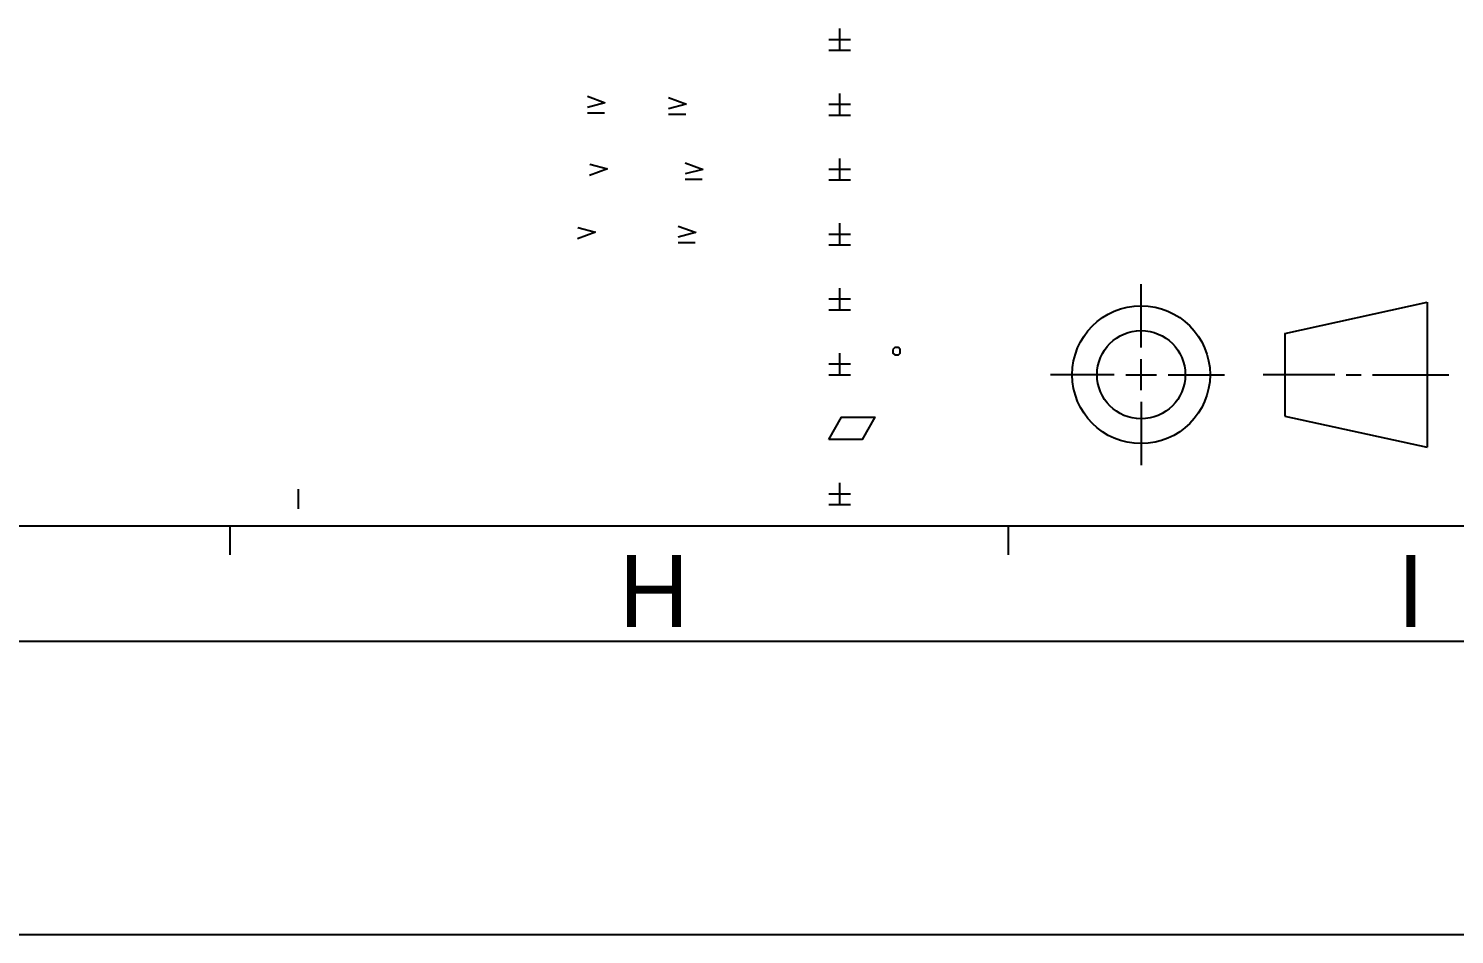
# Model space of a CAD drawing. Header units: millimetres. Extents: x 0 to 594, y 0 to 420.
# Drawn here: x 390.4 to 489.4, y 0 to 62.8 of the extents above; entities that cross this region are included whole.
import ezdxf

# ---------------------------------------------------------------- set-up
doc = ezdxf.new("R2010")
doc.units = ezdxf.units.MM
doc.header["$LTSCALE"] = 32.67
doc.layers.get('0').update_dxf_attribs({"linetype": 'CONTINUOUS'})
doc.styles.add('TEXTSTYLE_2', font='txt')

# ---------------------------------------------------------------- blocks, each defined once
blk = doc.blocks.new('SYM301_BL0', base_point=(436.139, 48.548))
at = {"color": 7, "linetype": 'CONTINUOUS'}
for p, q in [((435.519, 49.119), (436.759, 48.657)), ((436.734, 48.657), (435.519, 48.341)), ((435.519, 47.977), (436.71, 47.977))]:
    blk.add_line(p, q, dxfattribs=at)
blk = doc.blocks.new('SYM301_BL1', base_point=(436.625, 52.937))
at = {"color": 7, "linetype": 'CONTINUOUS'}
for p, q in [((436.005, 53.508), (437.245, 53.046)), ((437.22, 53.046), (436.005, 52.73)), ((436.005, 52.366), (437.196, 52.366))]:
    blk.add_line(p, q, dxfattribs=at)
blk = doc.blocks.new('SYM301_BL2', base_point=(435.478, 57.447))
at = {"color": 7, "linetype": 'CONTINUOUS'}
for p, q in [((434.858, 58.018), (436.097, 57.557)), ((436.073, 57.557), (434.858, 57.241)), ((434.858, 56.876), (436.049, 56.876))]:
    blk.add_line(p, q, dxfattribs=at)
blk = doc.blocks.new('SYM001_BL3', base_point=(429.158, 48.619))
at = {"color": 7, "linetype": 'CONTINUOUS'}
for p, q in [((429.778, 48.692), (428.539, 48.23)), ((428.563, 49.008), (429.778, 48.692))]:
    blk.add_line(p, q, dxfattribs=at)
blk = doc.blocks.new('SYM001_BL4', base_point=(429.998, 53.006))
at = {"color": 7, "linetype": 'CONTINUOUS'}
for p, q in [((430.617, 53.079), (429.378, 52.617)), ((429.402, 53.395), (430.617, 53.079))]:
    blk.add_line(p, q, dxfattribs=at)
blk = doc.blocks.new('SYM301_BL5', base_point=(429.845, 57.546))
at = {"color": 7, "linetype": 'CONTINUOUS'}
for p, q in [((429.225, 58.117), (430.465, 57.655)), ((430.441, 57.655), (429.225, 57.339)), ((429.225, 56.975), (430.416, 56.975))]:
    blk.add_line(p, q, dxfattribs=at)

msp = doc.modelspace()

# ---------------------------------------------------------------- linework, layer by layer
at = {"color": 7, "linetype": 'CONTINUOUS'}
for p, q in [((446.722, 62.809), (446.722, 61.309)), ((445.972, 62.059), (447.472, 62.059)), ((445.972, 61.309), (447.472, 61.309)), ((445.972, 57.559), (447.472, 57.559)), ((446.722, 58.309), (446.722, 56.809)), ((445.972, 56.809), (447.472, 56.809)), ((446.722, 53.809), (446.722, 52.309)), ((445.972, 53.059), (447.472, 53.059)), ((445.972, 52.309), (447.472, 52.309)), ((445.972, 48.559), (447.472, 48.559)), ((446.722, 49.309), (446.722, 47.809)), ((445.972, 47.809), (447.472, 47.809)), ((446.722, 44.809), (446.722, 43.309)), ((467.643, 40.69), (467.643, 45.091)), ((445.972, 44.059), (447.472, 44.059)), ((477.615, 41.675), (487.494, 43.832)), ((487.494, 43.832), (487.494, 33.786)), ((445.972, 43.309), (447.472, 43.309)), ((477.615, 41.675), (477.615, 35.943)), ((446.722, 40.309), (446.722, 38.809)), ((467.643, 37.74), (467.643, 39.879)), ((445.972, 39.559), (447.472, 39.559)), ((445.972, 38.809), (447.472, 38.809)), ((465.761, 38.809), (461.361, 38.809)), ((466.573, 38.809), (468.712, 38.809)), ((469.524, 38.809), (473.424, 38.809)), ((481.077, 38.809), (476.115, 38.809)), ((481.875, 38.809), (482.903, 38.809)), ((483.701, 38.809), (488.994, 38.809)), ((467.643, 36.928), (467.643, 32.528)), ((477.615, 35.943), (487.494, 33.786)), ((409.176, 29.52), (409.176, 30.871)), ((446.722, 31.309), (446.722, 29.809)), ((445.972, 30.559), (447.472, 30.559)), ((445.972, 29.809), (447.472, 29.809)), ((564.922, 28.309), (26.422, 28.309)), ((404.422, 28.309), (404.422, 26.309)), ((458.422, 28.309), (458.422, 26.309)), ((571.422, 20.309), (20.422, 20.309)), ((0, 0), (594, 0))]:
    msp.add_line(p, q, dxfattribs=at)
for points in [[(450.422, 40.559), (450.422, 40.309), (450.547, 40.184), (450.797, 40.184), (450.922, 40.309), (450.922, 40.559), (450.797, 40.684), (450.547, 40.684), (450.422, 40.559)], [(445.972, 34.309), (446.847, 35.872), (449.159, 35.872), (448.284, 34.309), (445.972, 34.309)]]:
    msp.add_lwpolyline(points, dxfattribs=at)
for radius in [4.781, 3.061]:
    msp.add_circle((467.643, 38.809), radius, dxfattribs=at)

# ---------------------------------------------------------------- block references
for name, p in [('SYM301_BL5', (429.845, 57.546)), ('SYM301_BL2', (435.478, 57.447)), ('SYM301_BL1', (436.625, 52.937)), ('SYM001_BL4', (429.998, 53.006)), ('SYM001_BL3', (429.158, 48.619)), ('SYM301_BL0', (436.139, 48.548))]:
    msp.add_blockref(name, p, dxfattribs=at)

# ---------------------------------------------------------------- texts
at = {"color": 7, "linetype": 'CONTINUOUS', "char_height": 5, "width": 5, "attachment_point": 1, "line_spacing_factor": 0.9, "style": 'TEXTSTYLE_2'}
for s, insert in [('H', (431.422, 26.309)), ('I', (485.422, 26.309))]:
    msp.add_mtext(s, dxfattribs=dict(at, insert=insert))

doc.saveas('drawing.dxf')
